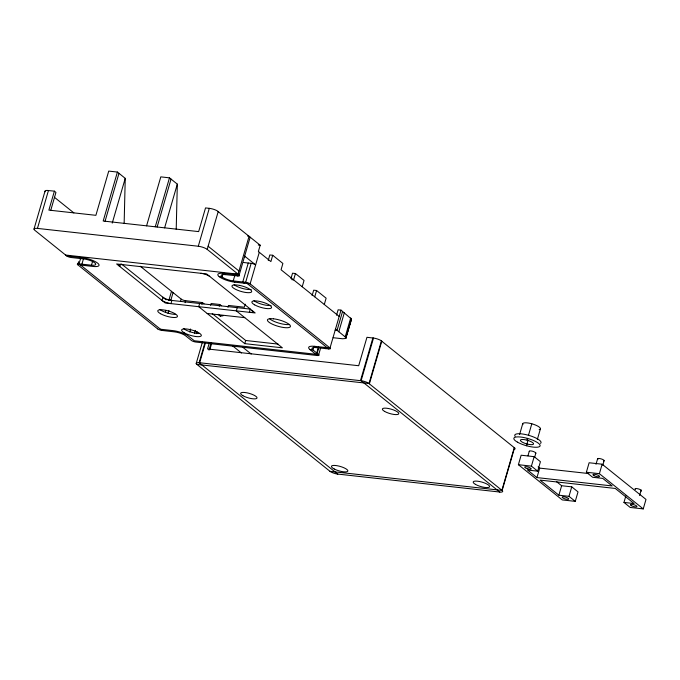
<?xml version="1.0" encoding="UTF-8"?>
<svg xmlns="http://www.w3.org/2000/svg" width="680" height="680" viewBox="0 0 680 680"><rect width="100%" height="100%" fill="white"/><g stroke="black" fill="none" stroke-linecap="round" stroke-linejoin="round"><path stroke-width="1.02" d="M124.143 223.593L125.239 178.347L117.41 172.057L108.732 171.096L95.888 215.322L48.883 210.112L54.383 191.156L47.064 190.417A6.825 1.836 16.2 0 0 45.186 191.743M176.214 229.373L177.319 184.127L169.481 177.837L160.803 176.868L146.582 225.837M526.626 445.791L527.935 440.028M527.162 440.232L527.34 438.362M34 229.1L45.008 191.199M157.624 328.865L77.418 264.469A3.417 0.918 16.2 0 1 78.353 263.806L91.468 265.192A8.534 2.295 16.2 0 0 94.792 262.846A8.534 2.295 16.2 0 0 83.64 258.901L71.204 257.516A3.417 0.918 16.2 0 1 66.742 255.944L34.791 230.274A6.834 1.836 16.2 0 1 37.442 228.403L48.45 190.494M50.736 210.367L55.947 192.415L54.383 191.156M77.749 264.707L78.608 261.715M80.775 257.822L79.033 263.806L160.48 329.23L162.087 330.446L174.48 331.865A8.534 2.295 16.2 0 1 185.631 335.818L191.429 340.467A3.417 0.918 16.2 0 0 195.882 342.048L317.381 355.529A3.417 0.918 16.2 0 0 318.707 354.594L320.739 347.607M81.923 264.129L83.377 259.139M117.41 172.057L103.19 221.025L198.654 231.608L205.53 207.918L209.287 208.335A6.834 1.836 16.2 0 1 217.201 210.817L260.194 245.216L258.357 251.532L270.887 261.596L272.723 255.28L269.824 254.957L268.251 260.372M91.468 265.192L92.633 261.197M105.052 221.263L118.983 173.323M112.243 223.108L125.239 178.347M120.454 264.112L119.765 266.483A6.834 1.836 16.2 0 1 122.417 264.613M155.261 226.797L169.481 177.837M157.123 227.035L171.045 179.095M164.611 227.868L177.319 184.127M165.41 312.248L165.988 310.275M168.912 300.203L171.487 291.32M170.765 300.475L173.06 292.578M168.054 313.421L168.929 310.428M180.625 301.096L181.203 299.124L140.199 266.186M37.442 228.403L198.288 246.236L209.287 208.335M185.088 302.676L185.657 300.704L202.436 302.566L204.008 303.824M317.381 355.529L310.021 349.613A11.951 3.213 16.2 0 1 314.661 346.332L316.234 347.591L328.686 348.925A3.417 0.918 16.2 0 0 330.012 347.99L250.121 283.849L234.787 282.175A11.951 3.213 16.2 0 1 219.181 276.641A11.951 3.213 16.2 0 1 223.822 273.368L225.386 274.626L238.527 276.021A3.417 0.918 16.2 0 0 239.165 275.043L207.204 249.399L218.229 211.514M189.728 331.976L190.604 328.984M252.017 310.437L252.628 311.066A6.834 1.836 16.2 0 1 249.364 312.315L250.291 309.111L199.631 303.493L198.704 306.688L244.766 343.647L282.37 347.82L236.308 310.862L165.18 302.966L116.629 263.968L206.601 273.929L255.153 312.945L236.308 310.862L237.235 307.666M201.918 304.368L202.436 302.566M194.54 333.378L195.406 330.387M196.393 333.642L196.979 331.644M210.596 305.328L211.114 303.526L219.793 304.487L221.365 305.745M196.214 363.46L202.402 342.159M222.938 273.981L222.071 276.973L219.181 276.649M205.011 342.44L199.121 362.729L337.807 474.121M199.656 362.754L362.1 380.851A6.834 1.836 16.2 0 1 368.407 383.087L502.537 490.824A6.834 1.836 16.2 0 1 500.659 492.142L336.821 473.969A6.834 1.836 16.2 0 1 330.514 471.733L196.393 364.004A6.834 1.836 16.2 0 1 198.262 362.678L199.656 362.754L205.258 343.485M219.275 306.298L219.793 304.487M209.312 342.881L207.544 348.959L358.692 365.729L366.953 337.297L374.493 338.207A6.834 1.836 16.2 0 1 380.791 340.442L514.921 448.179A6.834 1.836 16.2 0 1 514.131 449.404M208.981 350.106L211.038 343.009M209.848 349.681L211.624 343.578M234.957 274.933L233.223 280.916L234.787 282.175M227.953 307.258L228.472 305.447L244.383 307.216L245.259 304.198M65.645 255.059L238.068 274.159L249.067 236.283L247.622 236.121M250.163 237.167L239.165 275.043L223.822 273.368M248.268 263.024L242.769 281.979L244.332 283.237M244.571 257.048A3.417 0.918 16.2 0 0 244.655 256.113L255.621 264.92A3.417 0.918 16.2 0 0 251.167 263.347L245.658 282.293L328.686 348.925M259.293 252.288L250.121 283.849A3.417 0.918 16.2 0 0 246.466 282.396L233.223 280.916A8.534 2.295 16.2 0 1 222.071 276.973A8.534 2.295 16.2 0 1 225.386 274.626M290.964 278.613L292.536 273.199L295.435 273.522L304.045 280.44L302.209 286.756M295.435 273.522L293.599 279.837L291.669 279.625M312.111 295.596L313.684 290.181L316.574 290.504L326.128 298.18L324.292 304.495M314.738 296.82L316.574 290.504M313.786 346.945L312.911 349.936L318.707 354.594L194.319 340.791L188.521 336.132A11.951 3.213 16.2 0 0 172.916 330.607L160.48 329.23M316.736 353.005L318.478 347.021M317.144 353.337L318.886 347.344M336.541 315.223L338.113 309.808L341.012 310.131L351.509 319.099L345.738 338.47L342.558 338.759L333.124 337.714M341.012 310.131L330.012 347.99L314.661 346.332M342.575 311.389L337.067 330.344L335.138 330.123M338.819 331.747L344.326 312.791M346.001 338.053L345.21 336.88L350.719 317.934M345.831 337.51L351.33 318.563M345.738 338.47L351.509 319.099M360.493 380.604L372.887 337.96M373.507 338.053L361.114 380.698L499.8 492.099M381.412 340.858L369.027 383.503L196.767 364.387M369.41 383.758L381.803 341.113M501.916 490.195L514.31 447.55M514.548 447.788L502.154 490.433L329.902 471.325M519.588 434.528L522.69 423.844M556.725 481.788L561.629 485.733L571.752 486.854L578.017 491.887L575.263 501.364L562.25 499.919L518.389 464.695L521.144 455.217L534.165 456.662L540.43 461.694L537.676 471.163L527.553 470.041L536.945 477.589L612.162 485.937L602.76 478.388L592.637 477.267L586.373 472.235L589.126 462.757L602.149 464.202L646 499.426L643.246 508.904L630.233 507.458L623.968 502.427L625.889 495.796M528.428 435.438L531.811 423.784M527.961 455.787L529.269 451.273M537.344 439.425L540.447 428.74M537.676 471.163L531.412 466.131L534.165 456.662M534.531 457.606L535.848 453.092M536.945 477.589L539.699 468.112L538.135 466.854M575.263 501.364L568.998 496.332L558.875 495.202L561.629 485.733M568.998 496.332L571.752 486.854M595.969 464.262L597.678 458.643A3.417 0.918 16.2 0 1 601.766 459.094A3.417 0.918 16.2 0 1 603.976 460.87L603.627 461.006M643.246 508.904L599.394 473.679L602.149 464.202M602.803 465.179L604.112 460.666M639.582 495.558L641.155 490.144M244.766 343.647L245.709 340.493L212.211 313.582M258.264 245.004L260.194 245.216M243.5 262.497L251.167 263.347M66.742 255.944L82.076 257.644A11.951 3.213 16.2 0 1 97.682 263.168A11.951 3.213 16.2 0 1 93.041 266.45L80.597 265.064M199.631 303.493L168.028 300.024M207.162 313.48L244.775 317.653M245.709 340.493L278.094 344.089M310.021 349.613L312.911 349.936A8.534 2.295 16.2 0 1 316.234 347.591M518.389 464.695L531.412 466.131M586.373 472.235L599.394 473.679M539.699 468.112L588.795 473.56M623.968 502.427L634.091 503.548L615.298 488.452L540.082 480.106L558.875 495.202M635.468 489.566L635.366 489.506A3.417 0.918 16.2 0 1 638.35 488.894A3.417 0.918 16.2 0 1 641.062 491.07M272.723 255.28L282.897 263.457L281.061 269.773L339.175 316.447M345.21 336.88L335.503 329.086A3.417 0.918 16.2 0 1 335.41 330.012M208.123 246.236L238.977 271.005M237.83 276.003L235.169 273.844M233.368 274.431L234.931 275.689M324.207 347.395L325.779 348.653M242.973 347.412L251.2 354.025M54.383 197.26L73.865 212.908M232.424 345.712L241.476 352.988M121.49 263.976L166.099 299.812M68.535 255.382L69.632 256.258M597.933 459.433L597.542 458.847M535.356 453.433A3.417 0.918 16.2 0 0 535.449 452.506L533.494 451.52A3.417 0.918 16.2 0 0 529.354 451.546M289.672 324.436A11.951 3.213 16.2 0 1 269.739 318.937M162.087 330.446A3.417 0.918 16.1 0 1 157.615 328.865M175.312 314.347A10.242 2.754 16.2 0 1 159.851 309.493M251.167 289.399A10.242 2.754 16.2 0 1 234.073 284.69M271.056 305.379A10.242 2.754 16.2 0 1 253.972 300.671M199.189 333.523A10.242 2.754 16.2 0 1 183.719 328.661M200.804 273.284A6.834 1.853 16.2 0 1 209.737 276.454M185.657 300.704A3.417 0.918 16.2 0 1 181.203 299.124M220.507 316.412A5.125 4.139 -51.2 0 1 219.419 314.5M223.278 315.63A5.125 4.139 -51.2 0 1 218.254 314.296M198.288 246.245A6.834 1.836 16.2 0 1 207.204 249.399M515.1 436.373A13.659 3.672 16.2 0 1 528.258 435.2A13.659 3.672 16.2 0 1 540.515 443.385M522.928 424.575A9.223 2.482 16.2 0 1 532.967 424.125A9.223 2.482 16.2 0 1 539.138 429.666M162.97 297.296L162.053 300.458A6.834 1.836 16.2 0 0 169.362 303.365L170.969 303.611L171.887 300.45L170.281 300.203A6.834 1.836 16.2 0 1 162.97 297.296M273.471 318.801L271.031 318.656A11.951 3.213 16.2 0 0 274.72 325.176A11.951 3.213 16.2 0 0 290.445 326.085A11.951 3.213 16.2 0 0 273.471 318.801M239.547 285.396L237.142 285.014A10.242 2.754 16.2 0 0 235.96 289.519A10.242 2.754 16.2 0 0 251.515 291.958A10.242 2.754 16.2 0 0 239.547 285.396M528.139 440.504L526.422 440.028A6.834 1.836 16.2 0 0 520.413 440.223A6.834 1.836 16.2 0 0 525.818 443.64L527.535 444.125A6.834 1.836 16.2 0 0 533.553 443.921A6.834 1.836 16.2 0 0 528.139 440.504M527.875 468.902L527.034 468.639A3.417 0.918 16.2 0 1 524.815 466.863A3.417 0.918 16.2 0 1 528.904 467.313L530.859 468.299A3.417 0.918 16.2 0 1 527.875 468.902M631.287 505.631L630.777 505.3A3.417 0.918 16.2 0 1 633.471 504.611A3.417 0.918 16.2 0 1 636.735 506.787A3.417 0.918 16.2 0 1 631.287 505.631M568.599 498.678L568.293 498.363A3.417 0.918 16.2 0 0 562.76 496.765A3.417 0.918 16.2 0 0 564.74 498.797A3.417 0.918 16.2 0 0 568.599 498.678M334.254 469.013A8.534 2.295 16.2 0 0 347.726 471.283A8.534 2.295 16.2 0 0 336.991 465.69A8.534 2.295 16.2 0 0 334.254 469.013M475.447 484.381A8.534 2.295 16.2 0 0 489.302 487.127A8.534 2.295 16.2 0 0 479.51 481.508A8.534 2.295 16.2 0 0 475.447 484.381M242.853 395.683A8.534 2.295 16.2 0 0 256.708 398.438A8.534 2.295 16.2 0 0 246.917 392.819A8.534 2.295 16.2 0 0 242.853 395.683M384.6 411.409A8.534 2.295 16.2 0 0 398.454 414.162A8.534 2.295 16.2 0 0 388.662 408.544A8.534 2.295 16.2 0 0 384.6 411.409M593.852 475.567A3.417 0.918 16.2 0 0 599.394 476.663A3.417 0.918 16.2 0 0 595.476 474.419A3.417 0.918 16.2 0 0 593.852 475.567M184.314 332.834A10.242 2.754 16.2 0 0 200.94 336.141A10.242 2.754 16.2 0 0 189.193 329.392A10.242 2.754 16.2 0 0 184.314 332.834M160.446 313.667A10.242 2.754 16.2 0 0 177.072 316.965A10.242 2.754 16.2 0 0 165.316 310.225A10.242 2.754 16.2 0 0 160.446 313.667M254.566 304.819A10.242 2.754 16.2 0 0 271.192 308.116A10.242 2.754 16.2 0 0 259.445 301.376A10.242 2.754 16.2 0 0 254.566 304.819M517.429 442.136A13.659 3.672 16.2 0 0 539.597 446.539A13.659 3.672 16.2 0 0 523.923 437.546A13.659 3.672 16.2 0 0 517.429 442.136"/></g></svg>
